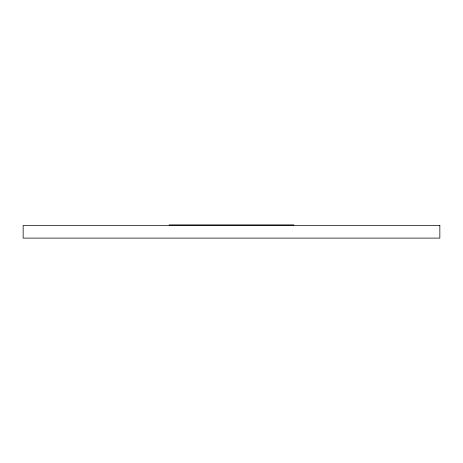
<?xml version="1.0" encoding="UTF-8"?>
<svg xmlns="http://www.w3.org/2000/svg" width="463" height="463" viewBox="0 0 463 463"><rect width="100%" height="100%" fill="white"/><g stroke="black" fill="none" stroke-linecap="round" stroke-linejoin="round"><path stroke-width="0.69" d="M169.047 224.896L293.953 224.896M439.85 225.458L23.15 225.458L23.15 238.104L439.85 238.104L439.85 225.458"/></g></svg>
